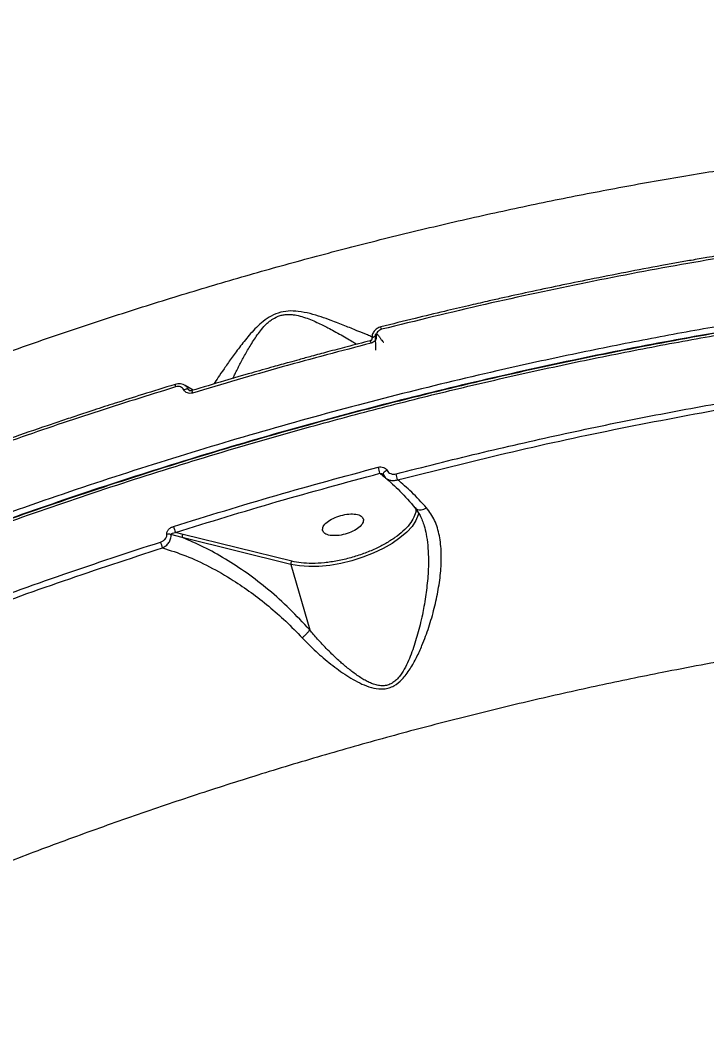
# Model space of a CAD drawing. Header units: millimetres. Extents: x -7083 to 7374, y -8368 to 7509.
# Drawn here: x 1382.3 to 1528.1, y -1785.6 to -1570.4 of the extents above; entities that cross this region are included whole.
import ezdxf

# ---------------------------------------------------------------- set-up
doc = ezdxf.new("R2010")
doc.units = ezdxf.units.MM
for name, color, linetype in [('DIKOM_ОБЪЕКТ', 7, 'Continuous'), ('DIKOM_РАЗМЕР_ЗОНА', 7, 'Continuous'), ('DIKOM_РАЗМЕР_ОБЪЕКТА', 7, 'Continuous')]:
    doc.layers.add(name, color=color, linetype=linetype)
doc.styles.add('style1', font='arial.ttf', dxfattribs={"width": 0.8})
doc.dimstyles.new('1-50', dxfattribs={"dimtxt": 300, "dimasz": 200, "dimexe": 100, "dimexo": 0, "dimgap": 100, "dimtad": 1, "dimtxsty": 'style1', "dimcen": 200, "dimclrd": 7, "dimclre": 7, "dimclrt": 7, "dimadec": 1, "dimazin": 2, "dimtfac": 1, "dimtmove": 0, "dimatfit": 2, "dimfxl": 0, "dimlwd": 25, "dimlwe": 18, "dimarcsym": 0})

# ---------------------------------------------------------------- blocks, each defined once
blk = doc.blocks.new('*D10')
at = {"layer": 'Defpoints', "color": 0, "transparency": 16777216}
for p in [(-5583.43, 647.96), (4593.55, 648.92), (4593.55, -5902.54)]:
    blk.add_point(p, dxfattribs=at)
at = {"layer": 'DIKOM_РАЗМЕР_ОБЪЕКТА', "color": 7, "lineweight": 18, "transparency": 16777216}
for p, q in [((-5583.43, 647.96), (-5583.43, -6002.54)), ((4593.55, 648.92), (4593.55, -6002.54))]:
    blk.add_line(p, q, dxfattribs=at)
at = {"layer": 'DIKOM_РАЗМЕР_ОБЪЕКТА', "color": 7, "lineweight": 25, "transparency": 16777216}
blk.add_line((-5383.43, -5902.54), (4393.55, -5902.54), dxfattribs=at)
at = {"layer": 'DIKOM_РАЗМЕР_ОБЪЕКТА', "color": 7, "transparency": 16777216}
for points in [[(-5383.43, -5869.2), (-5383.43, -5935.87), (-5583.43, -5902.54)], [(4393.55, -5869.2), (4393.55, -5935.87), (4593.55, -5902.54)]]:
    blk.add_solid(points, dxfattribs=at)
at = {"layer": 'DIKOM_РАЗМЕР_ОБЪЕКТА', "color": 7, "transparency": 16777216, "insert": (-226.13, -5649.37), "char_height": 300, "attachment_point": 5, "style": 'style1'}
blk.add_mtext('10150', dxfattribs=at)
blk = doc.blocks.new('*D11')
at = {"layer": 'Defpoints', "color": 0, "transparency": 16777216}
for p in [(-321.71, 5509.06), (-348.71, -4811.52), (5568.58, -4811.52)]:
    blk.add_point(p, dxfattribs=at)
at = {"layer": 'DIKOM_РАЗМЕР_ОБЪЕКТА', "color": 7, "lineweight": 18, "transparency": 16777216}
for p, q in [((-321.71, 5509.06), (5668.58, 5509.06)), ((-348.71, -4811.52), (5668.58, -4811.52))]:
    blk.add_line(p, q, dxfattribs=at)
at = {"layer": 'DIKOM_РАЗМЕР_ОБЪЕКТА', "color": 7, "lineweight": 25, "transparency": 16777216}
blk.add_line((5568.58, 5309.06), (5568.58, -4611.52), dxfattribs=at)
at = {"layer": 'DIKOM_РАЗМЕР_ОБЪЕКТА', "color": 7, "transparency": 16777216}
for points in [[(5535.25, 5309.06), (5601.91, 5309.06), (5568.58, 5509.06)], [(5535.25, -4611.52), (5601.91, -4611.52), (5568.58, -4811.52)]]:
    blk.add_solid(points, dxfattribs=at)
at = {"layer": 'DIKOM_РАЗМЕР_ОБЪЕКТА', "color": 7, "transparency": 16777216, "insert": (5315.31, 775.23), "char_height": 300, "attachment_point": 5, "rotation": 90, "style": 'style1'}
blk.add_mtext('10300', dxfattribs=at)
blk = doc.blocks.new('*D12')
at = {"layer": 'Defpoints', "color": 0, "transparency": 16777216}
for p in [(-621.71, 7509.06), (-373.6, -6811.53), (7273.89, -6811.53)]:
    blk.add_point(p, dxfattribs=at)
at = {"layer": 'DIKOM_РАЗМЕР_ЗОНА', "color": 7, "lineweight": 18, "transparency": 16777216}
for p, q in [((-621.71, 7509.06), (7373.89, 7509.06)), ((-373.6, -6811.53), (7373.89, -6811.53))]:
    blk.add_line(p, q, dxfattribs=at)
at = {"layer": 'DIKOM_РАЗМЕР_ЗОНА', "color": 7, "lineweight": 25, "transparency": 16777216}
blk.add_line((7273.89, 7309.06), (7273.89, -6611.53), dxfattribs=at)
at = {"layer": 'DIKOM_РАЗМЕР_ЗОНА', "color": 7, "transparency": 16777216}
for points in [[(7240.56, 7309.06), (7307.22, 7309.06), (7273.89, 7509.06)], [(7240.56, -6611.53), (7307.22, -6611.53), (7273.89, -6811.53)]]:
    blk.add_solid(points, dxfattribs=at)
at = {"layer": 'DIKOM_РАЗМЕР_ЗОНА', "color": 7, "transparency": 16777216, "insert": (7020.62, 1288.25), "char_height": 300, "attachment_point": 5, "rotation": 90, "style": 'style1'}
blk.add_mtext('14300', dxfattribs=at)
blk = doc.blocks.new('*D13')
at = {"layer": 'Defpoints', "color": 0, "transparency": 16777216}
for p in [(6593.53, 996.24), (-7083.43, 647.96), (6593.53, -8268.31)]:
    blk.add_point(p, dxfattribs=at)
at = {"layer": 'DIKOM_РАЗМЕР_ЗОНА', "color": 7, "lineweight": 18, "transparency": 16777216}
for p, q in [((6593.53, 996.24), (6593.53, -8368.31)), ((-7083.43, 647.96), (-7083.43, -8368.31))]:
    blk.add_line(p, q, dxfattribs=at)
at = {"layer": 'DIKOM_РАЗМЕР_ЗОНА', "color": 7, "lineweight": 25, "transparency": 16777216}
blk.add_line((-6883.43, -8268.31), (6393.53, -8268.31), dxfattribs=at)
at = {"layer": 'DIKOM_РАЗМЕР_ЗОНА', "color": 7, "transparency": 16777216}
for points in [[(-6883.43, -8234.97), (-6883.43, -8301.64), (-7083.43, -8268.31)], [(6393.53, -8234.97), (6393.53, -8301.64), (6593.53, -8268.31)]]:
    blk.add_solid(points, dxfattribs=at)
at = {"layer": 'DIKOM_РАЗМЕР_ЗОНА', "color": 7, "transparency": 16777216, "insert": (322.1, -8015.03), "char_height": 300, "attachment_point": 5, "style": 'style1'}
blk.add_mtext('13650', dxfattribs=at)

msp = doc.modelspace()

# ---------------------------------------------------------------- linework, layer by layer
at = {"layer": 'DIKOM_ОБЪЕКТ', "color": 7, "linetype": 'Continuous', "lineweight": 15}
for p, q in [((1457.056, -1637.675), (1457.02, -1638.138)), ((1419.026, -1649.011), (1417.382, -1648.041)), ((1418.085, -1648.864), (1418.443, -1649.131)), ((1459.33, -1666.864), (1459.386, -1666.909)), ((1416.727, -1680.309), (1414.339, -1679.682)), ((1416.944, -1679.638), (1415.286, -1679.234)), ((1439.804, -1686.035), (1416.727, -1680.309)), ((1440.022, -1685.364), (1416.944, -1679.638)), ((1439.804, -1686.035), (1443.811, -1699.955))]:
    msp.add_line(p, q, dxfattribs=at)
at = {"layer": 'DIKOM_ОБЪЕКТ', "color": 7, "linetype": 'Continuous', "lineweight": 15, "flags": 128}
for points in [[(1457.949, -1637.545), (1457.752, -1637.578), (1457.565, -1637.629), (1457.396, -1637.694), (1457.251, -1637.772), (1457.138, -1637.859), (1457.06, -1637.951), (1457.02, -1638.046), (1457.018, -1638.126)], [(1460.227, -1666.062), (1460.008, -1666.167), (1459.807, -1666.292), (1459.634, -1666.43), (1459.501, -1666.572), (1459.414, -1666.711), (1459.38, -1666.837), (1459.399, -1666.945), (1459.472, -1667.026)], [(1466.936, -1675.005), (1466.835, -1675.489), (1466.348, -1676.701), (1465.528, -1677.943), (1464.392, -1679.186), (1462.966, -1680.404), (1461.28, -1681.572), (1459.371, -1682.663), (1457.281, -1683.653), (1455.053, -1684.522), (1452.738, -1685.251), (1450.385, -1685.823), (1448.045, -1686.226), (1445.769, -1686.452), (1443.606, -1686.495), (1441.603, -1686.355), (1439.804, -1686.035)]]:
    msp.add_lwpolyline(points, dxfattribs=at)
at = {"layer": 'DIKOM_ОБЪЕКТ', "color": 7, "linetype": 'Continuous', "lineweight": 15}
for centre, radius, start, end in [((1457.441, -1636.383), 1.665, 10.79586, 29.73317), ((1455.159, -1639.327), 1.696, 10.63459, 29.2308), ((1418.309, -1647.284), 3.15, 188.93733, 198.86373), ((1417.678, -1649.926), 1.138, 69.02774, 120.72829), ((1422.362, -1648.444), 3.652, 190.00394, 198.57246), ((1443.484, -1669.74), 15.508, 11.42567, 16.39022), ((1448.401, -1670.807), 14.328, 11.07437, 16.30517), ((1427.972, -1674.28), 13.619, 195.68622, 201.33345), ((1413.84, -1681.472), 1.858, 74.41788, 101.92328), ((1417.349, -1680.14), 0.645, 128.8846, 195.19519), ((1424.134, -1677.886), 12.483, 195.73187, 201.74005)]:
    msp.add_arc(centre, radius, start, end, dxfattribs=at)
for points, knots in [([(1134.218, -1797.857), (1136.478, -1794.936), (1140.989, -1789.107), (1148.584, -1780.38), (1156.738, -1771.71), (1165.49, -1763.114), (1173.986, -1755.35), (1182.043, -1748.412), (1189.508, -1742.287), (1197.224, -1736.243), (1205.18, -1730.286), (1213.362, -1724.419), (1221.759, -1718.649), (1232.823, -1711.355), (1246.787, -1702.667), (1263.903, -1692.771), (1281.471, -1683.316), (1296.891, -1675.58), (1309.907, -1669.401), (1320.371, -1664.627), (1330.903, -1660.011), (1341.488, -1655.554), (1352.114, -1651.258), (1362.768, -1647.123), (1374.4, -1642.791), (1387.011, -1638.315), (1400.598, -1633.749), (1414.149, -1629.446), (1427.644, -1625.403), (1441.061, -1621.619), (1454.636, -1618.026), (1468.352, -1614.634), (1482.194, -1611.457), (1495.893, -1608.553), (1509.428, -1605.919), (1522.785, -1603.552), (1537.105, -1601.261), (1552.345, -1599.121), (1568.435, -1597.217), (1584.193, -1595.703), (1599.593, -1594.571), (1616.09, -1593.74), (1633.591, -1593.329), (1651.939, -1593.495), (1669.714, -1594.21), (1681.026, -1595.177), (1686.67, -1595.66)], [0, 0, 0, 0, 0.0251762, 0.0502458, 0.075209, 0.100066, 0.1248168, 0.1429873, 0.1610638, 0.1790464, 0.1969351, 0.21473, 0.2324311, 0.2500384, 0.282696, 0.3149379, 0.3467642, 0.378175, 0.3959391, 0.4135675, 0.4310603, 0.4484175, 0.4656392, 0.4827252, 0.4996757, 0.521074, 0.5422607, 0.5632358, 0.5839991, 0.6045509, 0.624891, 0.6461777, 0.6672639, 0.6881494, 0.7088341, 0.7293181, 0.7496013, 0.7750478, 0.8002652, 0.8252533, 0.8500121, 0.8745413, 0.9060952, 0.9375232, 0.968825, 1, 1, 1, 1]), ([(1544.713, -1618.153), (1542.505, -1618.493), (1538.463, -1619.116), (1532.943, -1620.019), (1528.521, -1620.766), (1524.906, -1621.394), (1521.707, -1621.962), (1517.078, -1622.801), (1510.925, -1623.957), (1503.649, -1625.389), (1496.777, -1626.798), (1490.511, -1628.132), (1485.433, -1629.249), (1481.158, -1630.212), (1477.133, -1631.134), (1472.025, -1632.333), (1465.825, -1633.827), (1461.33, -1634.956), (1458.9, -1635.566)], [0, 0, 0, 0, 0.0778292, 0.1424851, 0.194025, 0.2330449, 0.2692319, 0.3060969, 0.3950628, 0.4843739, 0.5601518, 0.6347946, 0.7028592, 0.7371327, 0.7838001, 0.8431357, 0.915181, 1, 1, 1, 1]), ([(1544.974, -1618.643), (1538.02, -1619.749), (1524.007, -1621.976), (1502.672, -1626.058), (1480.971, -1630.682), (1466.41, -1634.266), (1459.077, -1636.071)], [0, 0, 0, 0, 0.2444831, 0.4926443, 0.7444833, 1, 1, 1, 1]), ([(1769.039, -1635.099), (1763.906, -1633.956), (1753.633, -1631.667), (1737.283, -1628.937), (1720.281, -1626.732), (1702.6, -1625.11), (1684.302, -1624.065), (1665.431, -1623.606), (1646.036, -1623.738), (1626.169, -1624.462), (1605.881, -1625.781), (1587.556, -1627.476), (1571.314, -1629.342), (1557.214, -1631.209), (1542.878, -1633.358), (1528.322, -1635.795), (1513.563, -1638.524), (1498.62, -1641.55), (1481.463, -1645.328), (1462.066, -1650.015), (1440.447, -1655.789), (1418.67, -1662.172), (1396.806, -1669.164), (1379.803, -1675.073), (1367.611, -1679.543), (1360.174, -1682.345), (1352.755, -1685.215), (1345.358, -1688.153), (1337.984, -1691.158), (1330.639, -1694.231), (1319.021, -1699.219), (1303.264, -1706.316), (1284.272, -1715.49), (1266.243, -1724.797), (1249.187, -1734.183), (1232.591, -1743.927), (1216.515, -1754.01), (1201.021, -1764.412), (1186.171, -1775.111), (1172.026, -1786.083), (1158.649, -1797.3), (1146.101, -1808.734), (1134.444, -1820.355), (1123.74, -1832.131), (1114.041, -1844.027), (1105.432, -1856.005), (1097.859, -1868.038), (1093.836, -1876.009), (1091.817, -1880.01)], [0, 0, 0, 0, 0.0248239, 0.0496902, 0.074599, 0.0995502, 0.1245438, 0.1495798, 0.1746582, 0.1997791, 0.2249424, 0.2501481, 0.2668666, 0.2837596, 0.3008272, 0.3180694, 0.3354861, 0.3530774, 0.3708432, 0.3960072, 0.4215132, 0.4473613, 0.4735514, 0.5000836, 0.5092169, 0.5183856, 0.5275897, 0.5368291, 0.5461038, 0.5554139, 0.5647593, 0.5906387, 0.6167852, 0.6407872, 0.66501, 0.6894536, 0.714118, 0.7390032, 0.7641093, 0.7894361, 0.8149838, 0.8407523, 0.8667415, 0.8929516, 0.9193825, 0.9460342, 0.9729067, 1, 1, 1, 1]), ([(1081.7, -1951.544), (1081.062, -1948.02), (1079.791, -1941.003), (1079.531, -1930.106), (1080.453, -1919.046), (1082.639, -1907.829), (1086.021, -1896.506), (1090.566, -1885.113), (1096.228, -1873.687), (1102.962, -1862.265), (1110.72, -1850.881), (1119.452, -1839.568), (1129.107, -1828.358), (1139.632, -1817.282), (1150.974, -1806.366), (1163.08, -1795.638), (1175.894, -1785.122), (1189.363, -1774.841), (1203.432, -1764.818), (1218.048, -1755.07), (1233.155, -1745.615), (1245.975, -1738.075), (1256.211, -1732.318), (1263.687, -1728.23), (1271.231, -1724.218), (1278.841, -1720.282), (1286.509, -1716.425), (1294.231, -1712.646), (1304.139, -1707.929), (1316.297, -1702.363), (1330.775, -1696.062), (1347.076, -1689.321), (1365.229, -1682.259), (1385.232, -1675.017), (1405.215, -1668.299), (1425.117, -1662.104), (1443.448, -1656.841), (1460.22, -1652.377), (1475.481, -1648.59), (1490.74, -1645.078), (1505.974, -1641.844), (1521.163, -1638.893), (1536.286, -1636.227), (1553.322, -1633.532), (1572.199, -1630.962), (1592.803, -1628.691), (1613.076, -1627.008), (1633.006, -1625.862), (1645.94, -1625.588), (1652.402, -1625.45)], [0, 0, 0, 0, 0.0271357, 0.0540498, 0.0807422, 0.1072129, 0.1334621, 0.1594895, 0.1852953, 0.2108795, 0.236242, 0.2613828, 0.286302, 0.3109995, 0.3354753, 0.3597295, 0.383762, 0.4075729, 0.4311621, 0.4545296, 0.4776754, 0.5005996, 0.5112386, 0.521823, 0.5323528, 0.5428281, 0.5532487, 0.5636148, 0.5739263, 0.5926881, 0.6112666, 0.6296615, 0.6544487, 0.6788949, 0.7030001, 0.7267642, 0.7501873, 0.7681706, 0.7861326, 0.8040731, 0.8219923, 0.83989, 0.8577663, 0.8756213, 0.9005809, 0.9254986, 0.9503743, 0.9752081, 1, 1, 1, 1]), ([(1652.044, -1624.969), (1650.108, -1624.998), (1646.471, -1625.054), (1641.329, -1625.187), (1636.887, -1625.331), (1633.158, -1625.475), (1630.013, -1625.612), (1623.713, -1625.911), (1614.356, -1626.461), (1601.75, -1627.424), (1586.226, -1628.863), (1567.263, -1631.043), (1545.468, -1634.159), (1524.178, -1637.759), (1503.469, -1641.77), (1482.717, -1646.298), (1461.988, -1651.327), (1441.329, -1656.846), (1420.787, -1662.839), (1400.415, -1669.295), (1380.25, -1676.199), (1360.359, -1683.531), (1340.799, -1691.27), (1321.633, -1699.389), (1302.896, -1707.874), (1284.636, -1716.702), (1266.893, -1725.855), (1249.711, -1735.31), (1233.145, -1745.039), (1217.243, -1755.012), (1202.05, -1765.201), (1187.594, -1775.585), (1173.915, -1786.139), (1161.036, -1796.841), (1149.002, -1807.66), (1137.846, -1818.564), (1127.602, -1829.519), (1118.293, -1840.501), (1109.938, -1851.485), (1102.559, -1862.445), (1096.173, -1873.359), (1090.802, -1884.19), (1086.558, -1894.671), (1083.373, -1904.778), (1081.175, -1914.508), (1080.137, -1922.287), (1079.752, -1928.186), (1079.663, -1932.169), (1079.721, -1935.228), (1079.83, -1937.536), (1079.95, -1939.378), (1080.152, -1941.678), (1080.48, -1944.45), (1080.917, -1947.392), (1081.323, -1949.388), (1081.512, -1950.32)], [0, 0, 0, 0, 0.0074865, 0.0140633, 0.0197196, 0.024441, 0.0282324, 0.031629, 0.0482344, 0.0632963, 0.0783583, 0.1052519, 0.1321454, 0.1565952, 0.1810916, 0.2055624, 0.230011, 0.2544598, 0.2789086, 0.3033571, 0.3278128, 0.3523199, 0.3767741, 0.4012228, 0.4256723, 0.4501217, 0.4745715, 0.4990483, 0.5235411, 0.5479923, 0.572443, 0.5968947, 0.6213465, 0.6458015, 0.6703092, 0.6947762, 0.7192311, 0.7436864, 0.7681433, 0.7926005, 0.8170727, 0.8415875, 0.8660512, 0.8888834, 0.9117169, 0.9345515, 0.9445999, 0.9545832, 0.9637577, 0.9672459, 0.9717782, 0.9775426, 0.9845464, 0.9927859, 1, 1, 1, 1]), ([(1651.699, -1625.17), (1649.618, -1625.178), (1641.092, -1625.214), (1625.684, -1625.878), (1605.568, -1627.163), (1585.149, -1629.067), (1564.51, -1631.526), (1543.631, -1634.558), (1522.542, -1638.156), (1501.29, -1642.319), (1480.021, -1647.021), (1458.823, -1652.236), (1437.748, -1657.951), (1416.786, -1664.165), (1395.96, -1670.874), (1375.339, -1678.061), (1355.027, -1685.691), (1335.126, -1693.725), (1315.694, -1702.131), (1296.744, -1710.903), (1278.273, -1720.042), (1260.312, -1729.537), (1242.941, -1739.352), (1226.276, -1749.421), (1210.363, -1759.709), (1195.213, -1770.207), (1180.842, -1780.901), (1167.278, -1791.778), (1154.565, -1802.805), (1142.765, -1813.931), (1131.942, -1825.091), (1122.119, -1836.246), (1113.285, -1847.4), (1105.462, -1858.55), (1098.567, -1869.7), (1094.862, -1877.074), (1093.003, -1880.772)], [0, 0, 0, 0, 0.0097421, 0.0398975, 0.0699701, 0.0999029, 0.1298221, 0.1597215, 0.1897652, 0.2199215, 0.2500877, 0.2800342, 0.3099607, 0.3399286, 0.3699503, 0.4001146, 0.4302666, 0.4602691, 0.4902086, 0.5200991, 0.5500104, 0.5801248, 0.6102983, 0.6403697, 0.6702833, 0.7002177, 0.7302182, 0.7601987, 0.7903112, 0.8204592, 0.8504236, 0.8802368, 0.9100304, 0.9398973, 0.9698612, 1, 1, 1, 1]), ([(1457.054, -1637.674), (1456.73, -1637.542), (1455.84, -1637.178), (1453.871, -1636.37), (1451.3, -1635.319), (1448.705, -1634.298), (1446.226, -1633.41), (1443.916, -1632.708), (1441.586, -1632.223), (1439.261, -1632.115), (1437.076, -1632.513), (1435.124, -1633.457), (1432.989, -1635.071), (1430.905, -1637.315), (1428.856, -1639.923), (1427.094, -1642.347), (1425.586, -1644.497), (1424.305, -1646.354), (1423.723, -1647.238), (1423.433, -1647.679)], [0, 0, 0, 0, 0.0412669, 0.1133809, 0.1863197, 0.2594617, 0.3083777, 0.3579308, 0.4080523, 0.4462156, 0.4846748, 0.5230866, 0.56075, 0.6355405, 0.7094693, 0.7825428, 0.8556218, 0.9279127, 1, 1, 1, 1]), ([(1427.463, -1646.51), (1427.552, -1646.325), (1427.771, -1645.871), (1428.19, -1645.032), (1428.694, -1644.046), (1429.248, -1642.988), (1429.83, -1641.909), (1430.452, -1640.792), (1431.124, -1639.641), (1431.853, -1638.462), (1432.658, -1637.267), (1433.562, -1636.074), (1434.443, -1635.097), (1435.253, -1634.378), (1436.153, -1633.716), (1437.209, -1633.196), (1438.379, -1632.936), (1439.253, -1632.874), (1440.124, -1632.921), (1441.229, -1633.091), (1442.538, -1633.452), (1443.979, -1633.991), (1445.335, -1634.585), (1446.558, -1635.178), (1447.782, -1635.807), (1449.08, -1636.502), (1450.503, -1637.294), (1451.873, -1638.076), (1453.019, -1638.741), (1453.609, -1639.093), (1453.845, -1639.233)], [0, 0, 0, 0, 0.0256279, 0.0626736, 0.1040387, 0.1431459, 0.1821632, 0.2211671, 0.2602364, 0.2994726, 0.3387632, 0.3780474, 0.4171725, 0.4376404, 0.4562229, 0.4956579, 0.5150947, 0.5353737, 0.5542132, 0.574944, 0.6142053, 0.6536538, 0.6928514, 0.7318894, 0.7657065, 0.8099718, 0.8620701, 0.9165217, 0.9665704, 1, 1, 1, 1]), ([(1458.887, -1635.557), (1458.613, -1635.655), (1458.064, -1635.852), (1457.433, -1636.458), (1457.028, -1637.216), (1457.023, -1637.767), (1457.02, -1638.043)], [0, 0, 0, 0, 0.2464458, 0.4954186, 0.7466344, 1, 1, 1, 1]), ([(1457.746, -1640.511), (1457.761, -1640.517), (1457.819, -1640.54), (1457.868, -1640.34), (1457.866, -1639.819), (1457.816, -1639.084), (1457.771, -1638.407), (1457.751, -1637.874), (1457.758, -1637.512), (1457.783, -1637.274), (1457.826, -1637.136), (1457.853, -1637.087), (1457.868, -1637.067), (1457.878, -1637.054), (1457.89, -1637.044), (1457.906, -1637.031), (1457.941, -1637.014), (1458.019, -1637.016), (1458.201, -1637.134), (1458.46, -1637.465), (1458.789, -1637.948), (1459.111, -1638.426), (1459.382, -1638.768), (1459.499, -1638.793), (1459.555, -1638.806)], [0, 0, 0, 0, 0.0389287, 0.1541996, 0.2806977, 0.3793214, 0.4523903, 0.4922895, 0.5199265, 0.536285, 0.5406661, 0.5420768, 0.542646, 0.543166, 0.5436802, 0.5442322, 0.5455712, 0.5496029, 0.5637639, 0.6150168, 0.6918884, 0.7883559, 0.898376, 1, 1, 1, 1]), ([(1459.077, -1636.071), (1458.907, -1636.131), (1458.569, -1636.251), (1458.188, -1636.615), (1457.949, -1637.062), (1457.949, -1637.384), (1457.949, -1637.545)], [0, 0, 0, 0, 0.2500064, 0.4999843, 0.7496661, 1, 1, 1, 1]), ([(1456.65, -1638.505), (1455.014, -1638.928), (1451.991, -1639.709), (1447.837, -1640.811), (1444.438, -1641.727), (1441.729, -1642.467), (1439.011, -1643.217), (1435.642, -1644.158), (1431.048, -1645.463), (1425.287, -1647.133), (1421.069, -1648.398), (1418.764, -1649.089)], [0, 0, 0, 0, 0.1290689, 0.2383346, 0.3278267, 0.397562, 0.4524922, 0.5428505, 0.6641973, 0.8165598, 1, 1, 1, 1]), ([(1456.826, -1639.014), (1450.521, -1640.668), (1437.829, -1643.997), (1425.237, -1647.729), (1418.9, -1649.608)], [0, 0, 0, 0, 0.496801, 1, 1, 1, 1]), ([(1457.02, -1638.043), (1457.023, -1638.089), (1457.028, -1638.181), (1456.956, -1638.316), (1456.828, -1638.433), (1456.703, -1638.476), (1456.64, -1638.498)], [0, 0, 0, 0, 0.2360927, 0.4800532, 0.7344051, 1, 1, 1, 1]), ([(1457.949, -1637.545), (1457.949, -1637.705), (1457.949, -1638.026), (1457.711, -1638.472), (1457.331, -1638.833), (1456.994, -1638.954), (1456.826, -1639.014)], [0, 0, 0, 0, 0.2503258, 0.5000149, 0.7499866, 1, 1, 1, 1]), ([(1415.196, -1647.786), (1412.885, -1648.499), (1408.653, -1649.804), (1402.909, -1651.634), (1398.323, -1653.121), (1394.586, -1654.353), (1391.288, -1655.453), (1386.532, -1657.06), (1380.238, -1659.231), (1372.843, -1661.856), (1365.9, -1664.387), (1359.604, -1666.736), (1354.53, -1668.672), (1350.275, -1670.321), (1346.283, -1671.888), (1341.237, -1673.901), (1335.139, -1676.377), (1330.753, -1678.213), (1328.381, -1679.206)], [0, 0, 0, 0, 0.0777797, 0.1424657, 0.1940549, 0.2331118, 0.2693047, 0.3061717, 0.395137, 0.4844498, 0.5602296, 0.6348842, 0.7029671, 0.7372119, 0.7838505, 0.8431644, 0.9151932, 1, 1, 1, 1]), ([(1417.447, -1648.1), (1417.279, -1647.998), (1416.946, -1647.796), (1416.365, -1647.658), (1415.771, -1647.636), (1415.388, -1647.728), (1415.197, -1647.774)], [0, 0, 0, 0, 0.2564656, 0.5078626, 0.7554378, 1, 1, 1, 1]), ([(1418.085, -1648.864), (1417.953, -1648.622), (1417.776, -1648.3), (1417.45, -1648.132), (1417.369, -1648.09)], [0, 0, 0, 0, 0.7504496, 1, 1, 1, 1]), ([(1415.328, -1648.303), (1409.535, -1650.111), (1397.875, -1653.751), (1380.47, -1659.662), (1363.044, -1665.954), (1345.623, -1672.629), (1334.182, -1677.367), (1328.427, -1679.751)], [0, 0, 0, 0, 0.1950692, 0.3926038, 0.5926038, 0.7950692, 1, 1, 1, 1]), ([(1417.097, -1648.949), (1417.01, -1648.811), (1416.837, -1648.536), (1416.384, -1648.288), (1415.859, -1648.189), (1415.505, -1648.265), (1415.328, -1648.303)], [0, 0, 0, 0, 0.2498396, 0.4996805, 0.7495896, 1, 1, 1, 1]), ([(1418.9, -1649.608), (1418.72, -1649.645), (1418.359, -1649.721), (1417.825, -1649.62), (1417.362, -1649.368), (1417.185, -1649.088), (1417.097, -1648.949)], [0, 0, 0, 0, 0.2503854, 0.500302, 0.7501808, 1, 1, 1, 1]), ([(1418.443, -1649.131), (1418.419, -1649.125), (1418.33, -1649.103), (1418.221, -1649.031), (1418.129, -1648.94), (1418.1, -1648.889), (1418.085, -1648.864)], [0, 0, 0, 0, 0.1597009, 0.596446, 0.8016488, 1, 1, 1, 1]), ([(1418.765, -1649.079), (1418.71, -1649.093), (1418.602, -1649.12), (1418.448, -1649.116), (1418.312, -1649.083), (1418.247, -1649.04), (1418.215, -1649.019)], [0, 0, 0, 0, 0.2757012, 0.5333268, 0.7744708, 1, 1, 1, 1]), ([(1462.153, -1666.785), (1467.97, -1665.309), (1479.558, -1662.371), (1496.9, -1658.43), (1514.09, -1654.823), (1525.462, -1652.732), (1531.124, -1651.691)], [0, 0, 0, 0, 0.2531164, 0.5041554, 0.7531166, 1, 1, 1, 1]), ([(1462.462, -1668.055), (1470.112, -1666.132), (1485.4, -1662.289), (1508.389, -1657.258), (1523.648, -1654.415), (1531.284, -1652.993)], [0, 0, 0, 0, 0.3335084, 0.6664869, 1, 1, 1, 1]), ([(1414.86, -1677.962), (1422.116, -1675.717), (1436.539, -1671.255), (1451.118, -1667.32), (1458.363, -1665.364)], [0, 0, 0, 0, 0.5030406, 1, 1, 1, 1]), ([(1458.363, -1665.364), (1458.547, -1665.331), (1458.916, -1665.266), (1459.465, -1665.377), (1459.948, -1665.635), (1460.134, -1665.92), (1460.227, -1666.062)], [0, 0, 0, 0, 0.2504842, 0.5004397, 0.7503024, 1, 1, 1, 1]), ([(1415.286, -1679.234), (1422.48, -1677.008), (1436.869, -1672.557), (1451.413, -1668.631), (1458.685, -1666.668)], [0, 0, 0, 0, 0.4999976, 1, 1, 1, 1]), ([(1458.685, -1666.668), (1458.721, -1666.695), (1459.069, -1666.958), (1459.455, -1667.254), (1459.81, -1667.52), (1459.851, -1667.551)], [0, 0, 0, 0, 0.0911518, 0.8947078, 1, 1, 1, 1]), ([(1458.685, -1666.668), (1458.765, -1666.672), (1458.92, -1666.679), (1459.147, -1666.744), (1459.273, -1666.829), (1459.329, -1666.867)], [0, 0, 0, 0, 0.3694345, 0.7185348, 1, 1, 1, 1]), ([(1459.386, -1666.909), (1459.466, -1667.06), (1459.624, -1667.357), (1459.872, -1667.585), (1459.993, -1667.697)], [0, 0, 0, 0, 0.5085812, 1, 1, 1, 1]), ([(1459.472, -1667.026), (1459.622, -1667.263), (1459.921, -1667.732), (1460.696, -1668.134), (1461.577, -1668.276), (1462.168, -1668.129), (1462.462, -1668.055)], [0, 0, 0, 0, 0.2554992, 0.5065971, 0.7538234, 1, 1, 1, 1]), ([(1460.227, -1666.062), (1460.324, -1666.209), (1460.516, -1666.503), (1461.016, -1666.767), (1461.582, -1666.883), (1461.962, -1666.818), (1462.153, -1666.785)], [0, 0, 0, 0, 0.2496742, 0.4995813, 0.7495477, 1, 1, 1, 1]), ([(1459.89, -1667.611), (1460.902, -1668.492), (1462.928, -1670.254), (1465.119, -1672.782), (1466.216, -1674.048)], [0, 0, 0, 0, 0.4994764, 1, 1, 1, 1]), ([(1468.613, -1673.998), (1467.556, -1672.847), (1465.441, -1670.541), (1463.456, -1668.884), (1462.462, -1668.055)], [0, 0, 0, 0, 0.4994841, 1, 1, 1, 1]), ([(1442.21, -1701.624), (1443.171, -1702.603), (1445.092, -1704.559), (1448.264, -1707.254), (1451.64, -1709.72), (1454.702, -1711.467), (1457.396, -1712.4), (1459.228, -1712.578), (1460.671, -1712.285), (1462.018, -1711.698), (1463.614, -1710.377), (1465.165, -1708.272), (1466.524, -1705.81), (1467.86, -1702.842), (1469.137, -1699.356), (1470.29, -1695.371), (1471.156, -1691.366), (1471.688, -1687.403), (1471.82, -1683.538), (1471.433, -1679.905), (1470.477, -1676.581), (1469.235, -1674.861), (1468.613, -1673.998)], [0, 0, 0, 0, 0.0620883, 0.1240076, 0.1863237, 0.2496241, 0.2817012, 0.3143245, 0.3307481, 0.3472473, 0.3798454, 0.4226822, 0.4648325, 0.5065173, 0.5689065, 0.6311497, 0.6927041, 0.7543801, 0.8157288, 0.8770142, 0.9383191, 1, 1, 1, 1]), ([(1466.141, -1674.001), (1466.527, -1674.508), (1467.355, -1675.597), (1467.85, -1677.082), (1468.114, -1677.877)], [0, 0, 0, 0, 0.4651914, 1, 1, 1, 1]), ([(1466.191, -1673.959), (1466.293, -1674.077), (1466.48, -1674.295), (1466.945, -1674.418), (1467.452, -1674.426), (1468.033, -1674.296), (1468.42, -1674.097), (1468.613, -1673.998)], [0, 0, 0, 0, 0.2173164, 0.3976722, 0.5934546, 0.7972139, 1, 1, 1, 1]), ([(1466.323, -1674.271), (1466.333, -1674.376), (1466.381, -1674.92), (1465.965, -1676.013), (1465.068, -1677.489), (1463.688, -1678.954), (1461.973, -1680.33), (1459.986, -1681.593), (1457.745, -1682.746), (1455.243, -1683.78), (1452.522, -1684.654), (1449.705, -1685.313), (1446.923, -1685.72), (1444.319, -1685.856), (1441.973, -1685.753), (1440.662, -1685.492), (1440.022, -1685.364)], [0, 0, 0, 0, 0.0185039, 0.0967805, 0.175057, 0.2520611, 0.32664, 0.3978537, 0.4690673, 0.5436462, 0.6206503, 0.6989268, 0.7772034, 0.8542075, 0.9287864, 1, 1, 1, 1]), ([(1413.456, -1679.654), (1413.451, -1679.562), (1413.442, -1679.376), (1413.545, -1679.004), (1413.816, -1678.582), (1414.29, -1678.187), (1414.67, -1678.037), (1414.86, -1677.962)], [0, 0, 0, 0, 0.1240826, 0.2515603, 0.5012358, 0.7509636, 1, 1, 1, 1]), ([(1468.107, -1677.859), (1468.255, -1678.426), (1468.596, -1679.739), (1468.894, -1681.957), (1469.035, -1684.477), (1469.001, -1686.841), (1468.863, -1689.036), (1468.667, -1690.978), (1468.401, -1692.97), (1468.086, -1694.868), (1467.697, -1696.865), (1467.254, -1698.827), (1466.731, -1700.841), (1466.162, -1702.757), (1465.522, -1704.644), (1464.783, -1706.496), (1463.912, -1708.29), (1462.999, -1709.717), (1462.089, -1710.702), (1461.282, -1711.318), (1460.366, -1711.729), (1459.37, -1711.873), (1458.359, -1711.78), (1457.387, -1711.513), (1456.443, -1711.125), (1455.531, -1710.653), (1454.604, -1710.095), (1453.671, -1709.464), (1452.749, -1708.784), (1451.854, -1708.076), (1450.996, -1707.357), (1450.134, -1706.598), (1449.317, -1705.847), (1448.356, -1704.926), (1447.417, -1703.986), (1446.403, -1702.922), (1445.498, -1701.933), (1444.616, -1700.929), (1444.072, -1700.276), (1443.811, -1699.964)], [0, 0, 0, 0, 0.0345089, 0.0798693, 0.1257515, 0.1725082, 0.2059522, 0.2414808, 0.2743097, 0.3101248, 0.3407904, 0.3791757, 0.4136701, 0.4480571, 0.4824109, 0.5168306, 0.5515103, 0.5862155, 0.6047024, 0.6210087, 0.6384964, 0.6558721, 0.6721594, 0.6905872, 0.7078701, 0.725065, 0.7438412, 0.7640392, 0.7834626, 0.8032106, 0.8230683, 0.8412857, 0.8625659, 0.8802699, 0.9098698, 0.9310358, 0.9559841, 0.9789717, 1, 1, 1, 1]), ([(1412.12, -1681.27), (1412.3, -1681.199), (1412.663, -1681.055), (1413.118, -1680.679), (1413.375, -1680.274), (1413.47, -1679.919), (1413.461, -1679.742), (1413.456, -1679.654)], [0, 0, 0, 0, 0.2488684, 0.4986898, 0.7484055, 0.8752705, 1, 1, 1, 1]), ([(1412.54, -1682.509), (1412.79, -1682.373), (1413.299, -1682.095), (1413.918, -1681.414), (1414.253, -1680.721), (1414.368, -1680.125), (1414.349, -1679.83), (1414.339, -1679.682)], [0, 0, 0, 0, 0.2368989, 0.4809618, 0.7350276, 0.8666634, 1, 1, 1, 1]), ([(1414.339, -1679.682), (1414.344, -1679.651), (1414.354, -1679.586), (1414.452, -1679.47), (1414.741, -1679.302), (1415.061, -1679.262), (1415.286, -1679.234)], [0, 0, 0, 0, 0.0857422, 0.1850553, 0.4253853, 1, 1, 1, 1]), ([(1443.811, -1699.955), (1442.409, -1698.441), (1439.595, -1695.403), (1435.104, -1691.401), (1430.52, -1687.843), (1425.888, -1684.797), (1421.267, -1682.222), (1418.238, -1680.946), (1416.727, -1680.309)], [0, 0, 0, 0, 0.1660477, 0.3333854, 0.5007368, 0.6669209, 0.8337666, 1, 1, 1, 1]), ([(1329.962, -1711.995), (1336.749, -1709.125), (1350.226, -1703.426), (1370.824, -1695.491), (1391.406, -1688.052), (1405.25, -1683.52), (1412.12, -1681.27)], [0, 0, 0, 0, 0.2555167, 0.5073557, 0.7555169, 1, 1, 1, 1]), ([(1330.567, -1713.166), (1337.201, -1710.359), (1350.45, -1704.754), (1370.833, -1696.887), (1391.503, -1689.4), (1405.521, -1684.809), (1412.54, -1682.509)], [0, 0, 0, 0, 0.2503483, 0.4999977, 0.7496482, 1, 1, 1, 1]), ([(1412.54, -1682.509), (1414.185, -1683.035), (1417.461, -1684.082), (1422.514, -1686.439), (1427.166, -1689.107), (1431.374, -1691.966), (1435.1, -1694.863), (1438.746, -1698.05), (1441.053, -1700.43), (1442.21, -1701.624)], [0, 0, 0, 0, 0.1674714, 0.3335895, 0.5002144, 0.6258409, 0.7503804, 0.8748301, 1, 1, 1, 1]), ([(1599.548, -1697.356), (1594.283, -1697.856), (1583.734, -1698.857), (1567.687, -1700.833), (1551.48, -1703.158), (1535.127, -1705.866), (1519.697, -1708.751), (1505.209, -1711.744), (1491.667, -1714.778), (1478.037, -1718.073), (1464.338, -1721.629), (1450.589, -1725.447), (1437.044, -1729.457), (1423.711, -1733.649), (1410.592, -1738.012), (1397.469, -1742.622), (1384.362, -1747.478), (1371.294, -1752.581), (1359.113, -1757.588), (1347.811, -1762.453), (1337.369, -1767.136), (1326.998, -1771.981), (1316.711, -1776.988), (1306.524, -1782.154), (1296.452, -1787.477), (1284.482, -1794.072), (1270.774, -1802.051), (1255.584, -1811.526), (1240.905, -1821.362), (1228.859, -1830.059), (1219.189, -1837.482), (1211.66, -1843.537), (1204.375, -1849.685), (1197.35, -1855.921), (1190.598, -1862.239), (1184.134, -1868.633), (1177.325, -1875.775), (1170.325, -1883.672), (1163.318, -1892.318), (1156.93, -1901.023), (1151.19, -1909.768), (1145.759, -1919.168), (1140.855, -1929.187), (1136.756, -1939.765), (1133.694, -1950.258), (1132.632, -1957.102), (1132.099, -1960.533)], [0, 0, 0, 0, 0.024718, 0.049515, 0.0743906, 0.0993448, 0.1243772, 0.1447742, 0.1653296, 0.1860432, 0.2069151, 0.2279451, 0.2491333, 0.2694018, 0.2898707, 0.3105399, 0.3314092, 0.3524788, 0.3737485, 0.3911653, 0.4087376, 0.4264654, 0.4443486, 0.4623874, 0.4805816, 0.4989314, 0.5286791, 0.5588428, 0.5894223, 0.6204179, 0.638318, 0.656354, 0.674526, 0.6928339, 0.7112779, 0.7298579, 0.748574, 0.7733223, 0.7982563, 0.8233761, 0.8486818, 0.8741735, 0.905376, 0.9367478, 0.9682891, 1, 1, 1, 1]), ([(1442.21, -1701.624), (1442.374, -1701.479), (1442.708, -1701.183), (1443.167, -1700.729), (1443.559, -1700.302), (1443.728, -1700.075), (1443.811, -1699.964)], [0, 0, 0, 0, 0.2453746, 0.499845, 0.7543971, 1, 1, 1, 1]), ([(1443.811, -1699.964), (1443.811, -1699.963), (1443.812, -1699.962), (1443.812, -1699.959), (1443.811, -1699.957), (1443.811, -1699.955)], [0, 0, 0, 0, 0.2102705, 0.4403343, 1, 1, 1, 1])]:
    msp.add_open_spline(points, degree=3, knots=knots, dxfattribs=at)
for points in [[(1446.531, -1678.806), (1446.538, -1678.53), (1446.552, -1677.977), (1447.408, -1677.044), (1448.743, -1676.211), (1450.414, -1675.588), (1452.154, -1675.273), (1453.686, -1675.318), (1454.837, -1675.7), (1455.083, -1676.181), (1455.206, -1676.422)], [(1455.206, -1676.422), (1455.199, -1676.698), (1455.185, -1677.251), (1454.329, -1678.184), (1452.994, -1679.017), (1451.323, -1679.64), (1449.583, -1679.955), (1448.051, -1679.91), (1446.9, -1679.528), (1446.654, -1679.047), (1446.531, -1678.806)], [(1440.022, -1685.364), (1439.979, -1685.402), (1439.893, -1685.479), (1439.809, -1685.658), (1439.771, -1685.856), (1439.793, -1685.975), (1439.804, -1686.035)]]:
    msp.add_open_spline(points, degree=3, dxfattribs=at)

# ---------------------------------------------------------------- dimensions: what is measured, and where the dimension line sits
at = {"layer": 'DIKOM_РАЗМЕР_ЗОНА'}
dim = msp.add_linear_dim(base=(7273.891, -6811.526), p1=(-621.712, 7509.064), p2=(-373.605, -6811.526), angle=90, text='14300', dimstyle='1-50', dxfattribs=at)
dim.commit()
dim.dimension.update_dxf_attribs({"geometry": '*D12', "text_midpoint": (7273.891, 1288.251), "dimtype": 160})
dim = msp.add_linear_dim(base=(6593.528, -8268.308), p1=(-7083.425, 647.956), p2=(6593.528, 996.237), text='13650', dimstyle='1-50', dxfattribs=at)
dim.commit()
dim.dimension.update_dxf_attribs({"geometry": '*D13', "text_midpoint": (322.101, -8268.308), "dimtype": 160})
at = {"layer": 'DIKOM_РАЗМЕР_ОБЪЕКТА'}
dim = msp.add_linear_dim(base=(5568.58, -4811.525), p1=(-321.712, 5509.064), p2=(-348.712, -4811.525), angle=90, text='10300', dimstyle='1-50', dxfattribs=at)
dim.commit()
dim.dimension.update_dxf_attribs({"geometry": '*D11', "text_midpoint": (5568.58, 775.227), "dimtype": 160})
dim = msp.add_linear_dim(base=(4593.55, -5902.538), p1=(-5583.425, 647.956), p2=(4593.55, 648.921), text='10150', dimstyle='1-50', dxfattribs=at)
dim.commit()
dim.dimension.update_dxf_attribs({"geometry": '*D10', "text_midpoint": (-226.127, -5902.538), "dimtype": 160})

doc.saveas('drawing.dxf')
